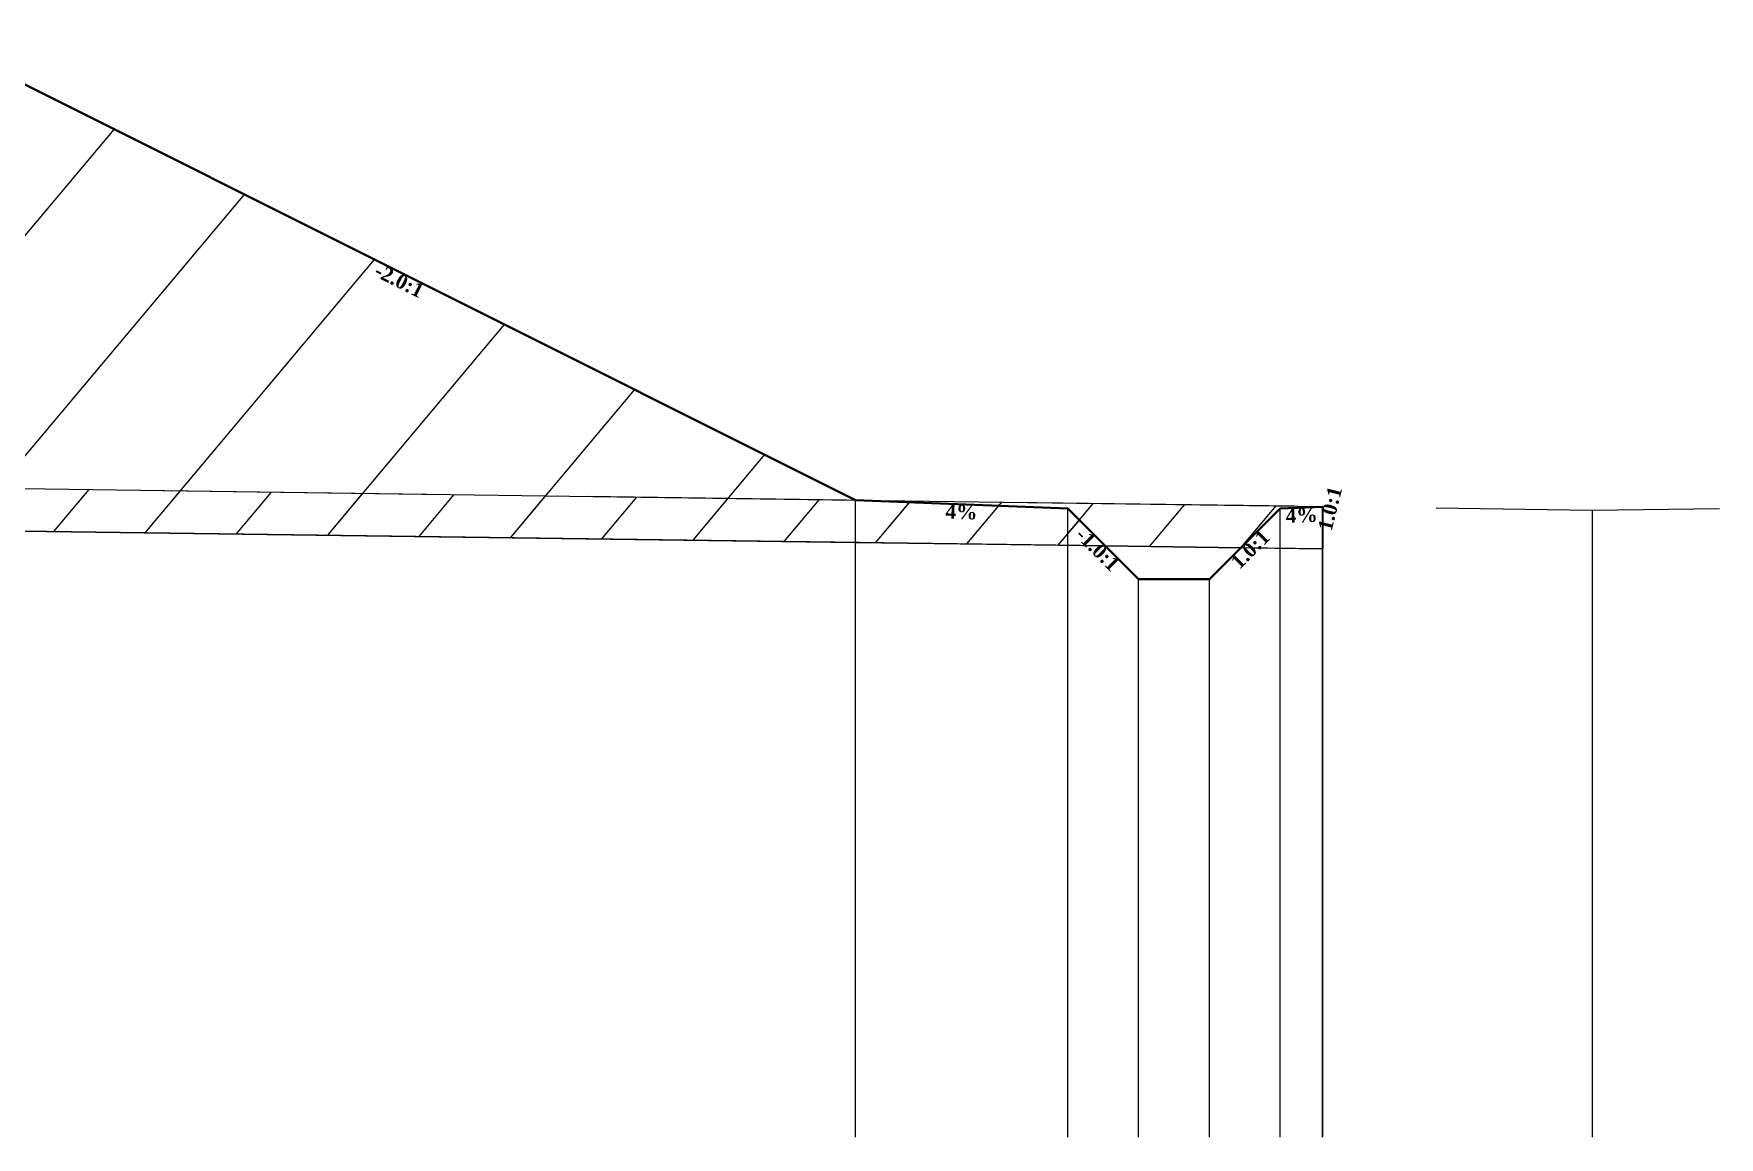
# Model space of a CAD drawing. Header units: millimetres. Extents: x 2762 to 3076, y 916 to 3305.
# Drawn here: x 3056.12 to 3068.03, y 1940.78 to 1948.58 of the extents above; entities that cross this region are included whole.
import ezdxf

# ---------------------------------------------------------------- set-up
doc = ezdxf.new("R2010")
doc.units = ezdxf.units.MM
doc.header["$LTSCALE"] = 2
doc.linetypes.add('CACHE', pattern=[9.525, 6.35, -3.175])
doc.linetypes.add('DASHED', pattern=[0.75, 0.5, -0.25])
doc.layers.add('C-ROAD-CORR', color=5, linetype='Continuous')
doc.layers.add('C-ROAD-SCTN', color=7, linetype='Continuous')
doc.styles.add('C3D_Etiquette', font='romans.shx')

msp = doc.modelspace()

# ---------------------------------------------------------------- hatches: boundary and pattern name
at = {"linetype": 'Continuous', "lineweight": -3}
h = msp.add_hatch(dxfattribs=at)
h.set_pattern_fill('_U', color=3, angle=50, style=0, pattern_type=0)
h.set_pattern_definition([(50, (3064.6488, 1944.9508), (-0.766044, 0.642788), [])])
h.paths.add_polyline_path([(3064.649, 1944.951), (3064.926, 1945.228), (3065.226, 1945.24), (3065.227, 1945.243), (3065.227, 1944.943)])
h.paths.add_polyline_path([(3037.897, 1945.221), (3038.127, 1945.451), (3039.627, 1945.511), (3045.133, 1948.264), (3053.13, 1948.584), (3055.526, 1948.488), (3061.926, 1945.288), (3063.426, 1945.228), (3063.69, 1944.964), (3050.758, 1945.141), (3050.006, 1945.144), (3042.37, 1945.195), (3039.631, 1945.211), (3039.627, 1945.211)])
h.paths.add_polyline_path([(3036.31, 1945.23), (3036.31, 1945.53), (3036.327, 1945.463), (3036.627, 1945.451), (3036.851, 1945.227)])
h = msp.add_hatch(dxfattribs=at)
h.set_pattern_fill('_U', color=150, scale=0.5, angle=50, style=0, pattern_type=0)
h.set_pattern_definition([(50, (3064.64875, 1944.9508), (-0.383022, 0.321394), [])])
h.paths.add_polyline_path([(3064.649, 1944.951), (3064.926, 1945.228), (3065.226, 1945.24), (3065.227, 1945.243), (3065.227, 1944.943)])
h.paths.add_polyline_path([(3061.926, 1945.288), (3065.227, 1945.243), (3065.226, 1945.24), (3064.926, 1945.228), (3064.649, 1944.951), (3063.69, 1944.964), (3063.426, 1945.228)])
h.paths.add_polyline_path([(3037.897, 1945.221), (3038.127, 1945.451), (3039.627, 1945.511), (3042.37, 1945.495), (3050.006, 1945.444), (3050.758, 1945.441), (3061.926, 1945.288), (3063.426, 1945.228), (3063.69, 1944.964), (3050.758, 1945.141), (3050.006, 1945.144), (3042.37, 1945.195), (3039.631, 1945.211), (3039.627, 1945.211)])
h.paths.add_polyline_path([(3036.31, 1945.53), (3039.627, 1945.511), (3038.127, 1945.451), (3037.897, 1945.221), (3036.851, 1945.227), (3036.627, 1945.451), (3036.327, 1945.463)])
h.paths.add_polyline_path([(3036.31, 1945.23), (3036.31, 1945.53), (3036.327, 1945.463), (3036.627, 1945.451), (3036.851, 1945.227)])
h = msp.add_hatch(dxfattribs=at)
h.set_pattern_fill('_U', color=1, angle=50, style=0, pattern_type=0)
h.set_pattern_definition([(50, (3063.69, 1944.9639), (-0.766044, 0.642788), [])])
h.paths.add_polyline_path([(3063.69, 1944.964), (3064.649, 1944.951), (3064.426, 1944.728), (3063.926, 1944.728)])
h.paths.add_polyline_path([(3036.851, 1945.227), (3037.897, 1945.221), (3037.627, 1944.951), (3037.127, 1944.951)])

# ---------------------------------------------------------------- linework, layer by layer
at = {"color": 253, "linetype": 'Continuous', "lineweight": -3}
for p, q in [((3055.526, 1948.488), (3061.926, 1945.288)), ((3050.758, 1945.441), (3061.926, 1945.288)), ((3061.926, 1945.288), (3065.227, 1945.243)), ((3063.426, 1945.228), (3061.926, 1945.288)), ((3061.926, 1945.288), (3063.426, 1945.228)), ((3061.926, 1945.288), (3063.426, 1945.228)), ((3063.69, 1944.964), (3063.426, 1945.228)), ((3063.426, 1945.228), (3063.69, 1944.964)), ((3063.426, 1945.228), (3063.69, 1944.964)), ((3064.649, 1944.951), (3064.926, 1945.228)), ((3064.926, 1945.228), (3064.649, 1944.951)), ((3064.649, 1944.951), (3064.926, 1945.228)), ((3064.926, 1945.228), (3065.226, 1945.24)), ((3065.226, 1945.24), (3064.926, 1945.228)), ((3064.926, 1945.228), (3065.226, 1945.24)), ((3065.226, 1945.24), (3065.227, 1945.243)), ((3065.227, 1945.243), (3065.226, 1945.24)), ((3065.226, 1945.24), (3065.227, 1945.243)), ((3065.227, 1945.243), (3065.227, 1944.943)), ((3065.227, 1945.243), (3065.227, 1944.943)), ((3063.69, 1944.964), (3050.758, 1945.141)), ((3063.69, 1944.964), (3050.758, 1945.141)), ((3064.649, 1944.951), (3063.69, 1944.964)), ((3063.69, 1944.964), (3064.649, 1944.951)), ((3063.926, 1944.728), (3063.69, 1944.964)), ((3064.649, 1944.951), (3064.426, 1944.728)), ((3065.227, 1944.943), (3064.649, 1944.951)), ((3065.227, 1944.943), (3064.649, 1944.951)), ((3064.426, 1944.728), (3063.926, 1944.728))]:
    msp.add_line(p, q, dxfattribs=at)
at = {"color": 105, "linetype": 'DASHED', "lineweight": -3, "ltscale": 2}
for p, q in [((3051.03, 1945.437), (3067.132, 1945.217)), ((3067.132, 1945.217), (3068.03, 1945.229))]:
    msp.add_line(p, q, dxfattribs=at)
at = {"color": 8, "linetype": 'CACHE', "lineweight": -3}
for p, q in [((3061.926, 1940.784), (3061.926, 1945.288)), ((3063.426, 1940.784), (3063.426, 1945.228)), ((3064.926, 1940.784), (3064.926, 1945.228)), ((3065.226, 1940.784), (3065.226, 1945.24)), ((3065.227, 1940.784), (3065.227, 1945.243)), ((3063.926, 1940.784), (3063.926, 1944.728)), ((3064.426, 1940.784), (3064.426, 1944.728))]:
    msp.add_line(p, q, dxfattribs=at)
at = {"color": 98, "linetype": 'CACHE', "lineweight": -3}
msp.add_line((3067.132, 1945.217), (3067.132, 1940.784), dxfattribs=at)
at = {"color": 6, "linetype": 'Continuous', "lineweight": -3}
for p, q in [((3051.03, 1945.137), (3061.926, 1944.988)), ((3061.926, 1944.988), (3062.85, 1944.975)), ((3062.85, 1944.975), (3065.227, 1944.943))]:
    msp.add_line(p, q, dxfattribs=at)
at = {"layer": 'C-ROAD-CORR', "color": 1, "linetype": 'Continuous', "lineweight": 40}
for p, q in [((3055.526, 1948.488), (3061.926, 1945.288)), ((3061.926, 1945.288), (3063.426, 1945.228)), ((3063.426, 1945.228), (3063.926, 1944.728)), ((3064.426, 1944.728), (3064.926, 1945.228)), ((3064.926, 1945.228), (3065.226, 1945.24)), ((3065.226, 1945.24), (3065.227, 1945.243)), ((3063.926, 1944.728), (3064.426, 1944.728))]:
    msp.add_line(p, q, dxfattribs=at)
at = {"layer": 'C-ROAD-CORR', "color": 1, "linetype": 'Continuous', "lineweight": -3}
for p, q in [((3063.426, 1945.228), (3063.926, 1944.728)), ((3064.426, 1944.728), (3064.926, 1945.228))]:
    msp.add_line(p, q, dxfattribs=at)
at = {"layer": 'C-ROAD-SCTN', "color": 154, "linetype": 'Continuous', "lineweight": -3}
for p, q in [((3055.526, 1948.488), (3061.926, 1945.288)), ((3061.926, 1945.288), (3063.426, 1945.228)), ((3063.426, 1945.228), (3063.926, 1944.728)), ((3064.426, 1944.728), (3064.926, 1945.228)), ((3064.926, 1945.228), (3065.226, 1945.24)), ((3065.226, 1945.24), (3065.227, 1945.243)), ((3063.926, 1944.728), (3064.426, 1944.728))]:
    msp.add_line(p, q, dxfattribs=at)
at = {"layer": 'C-ROAD-SCTN', "color": 1, "linetype": 'Continuous', "lineweight": -3}
for p, q in [((3055.526, 1948.488), (3061.926, 1945.288)), ((3061.926, 1945.288), (3063.426, 1945.228)), ((3063.426, 1945.228), (3063.926, 1944.728)), ((3064.426, 1944.728), (3064.926, 1945.228)), ((3064.926, 1945.228), (3065.226, 1945.24)), ((3065.226, 1945.24), (3065.227, 1945.243)), ((3063.926, 1944.728), (3064.426, 1944.728))]:
    msp.add_line(p, q, dxfattribs=at)

# ---------------------------------------------------------------- texts
at = {"color": 7, "linetype": 'Continuous', "lineweight": -3, "char_height": 0.1, "attachment_point": 2, "style": 'C3D_Etiquette'}
for s, insert, width, rotation in [('{\\fTimes New Roman|b1|i0|c0|p18;-2.0:1}', (3058.724, 1946.884), 0.34598, 333.4349), ('{\\fTimes New Roman|b1|i0|c0|p18;1.0:1}', (3065.23, 1945.24), 0.29446, 75.9638), ('{\\fTimes New Roman|b1|i0|c0|p18;4%}', (3062.676, 1945.254), 0.42071, 357.7094), ('{\\fTimes New Roman|b1|i0|c0|p18;4%}', (3065.076, 1945.23), 0.37094, 2.2906), ('{\\fTimes New Roman|b1|i0|c0|p18;-1.0:1}', (3063.673, 1944.975), 0.34598, 315), ('{\\fTimes New Roman|b1|i0|c0|p18;1.0:1}', (3064.679, 1944.975), 0.29001, 45)]:
    msp.add_mtext(s, dxfattribs=dict(at, insert=insert, width=width, rotation=rotation))

doc.saveas('drawing.dxf')
